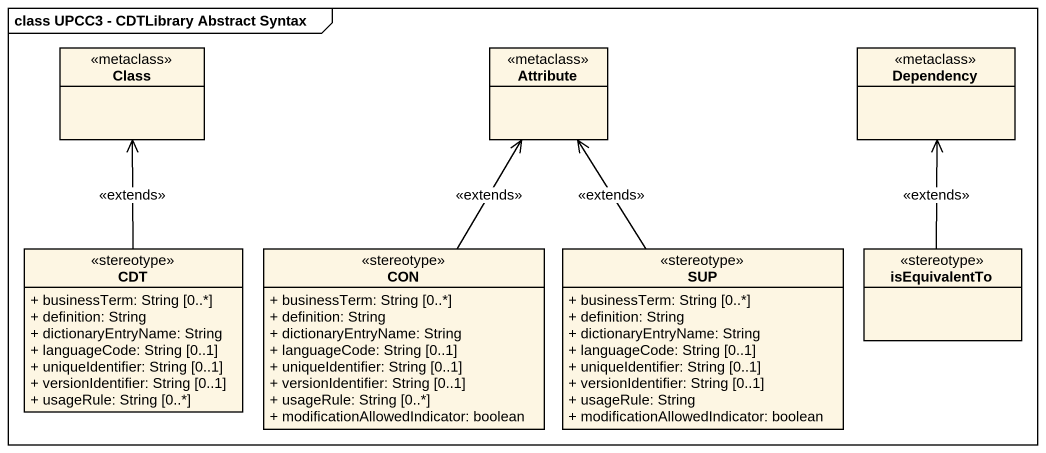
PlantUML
@startuml
mainframe class UPCC3 - CDTLibrary Abstract Syntax
hide circle
hide empty members
skinparam classAttributeIconSize 0
class "Class" as Class_ <<metaclass>>
class Attribute <<metaclass>>
class Dependency <<metaclass>>
class CDT <<stereotype>> {
  + businessTerm: String [0..*]
  + definition: String
  + dictionaryEntryName: String
  + languageCode: String [0..1]
  + uniqueIdentifier: String [0..1]
  + versionIdentifier: String [0..1]
  + usageRule: String [0..*]
}
class CON <<stereotype>> {
  + businessTerm: String [0..*]
  + definition: String
  + dictionaryEntryName: String
  + languageCode: String [0..1]
  + uniqueIdentifier: String [0..1]
  + versionIdentifier: String [0..1]
  + usageRule: String [0..*]
  + modificationAllowedIndicator: boolean
}
class SUP <<stereotype>> {
  + businessTerm: String [0..*]
  + definition: String
  + dictionaryEntryName: String
  + languageCode: String [0..1]
  + uniqueIdentifier: String [0..1]
  + versionIdentifier: String [0..1]
  + usageRule: String
  + modificationAllowedIndicator: boolean
}
class isEquivalentTo <<stereotype>>
CDT -up-> Class_ : <<extends>>
CON -up-> Attribute : <<extends>>
SUP -up-> Attribute : <<extends>>
isEquivalentTo -up-> Dependency : <<extends>>
@enduml
